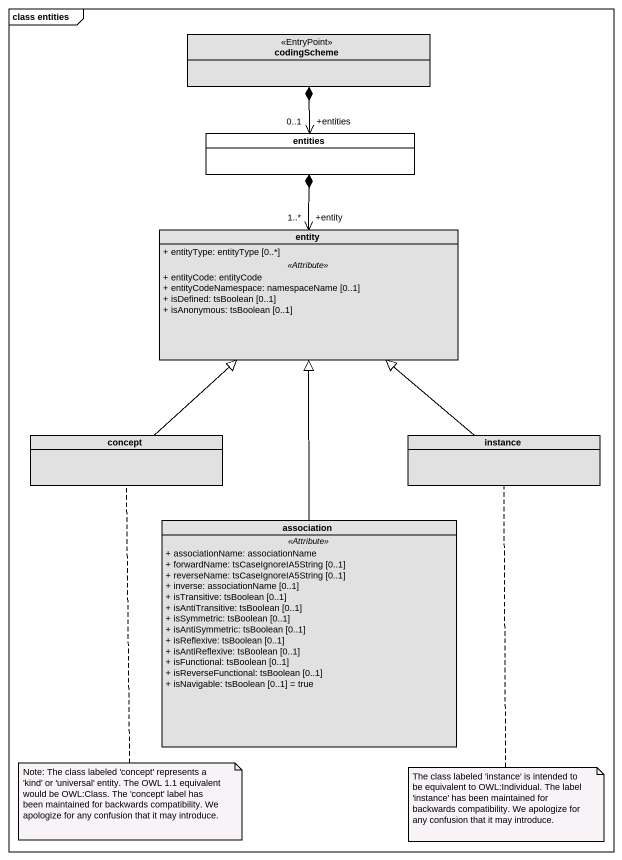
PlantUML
@startuml
mainframe class entities
hide circle
hide empty members
skinparam classAttributeIconSize 0
class codingScheme <<EntryPoint>> #E1E1E1
class entities #FFFFFF
class "entity" as entity_ #E1E1E1 {
  + entityType: entityType [0..*]
  .. <<Attribute>> ..
  + entityCode: entityCode
  + entityCodeNamespace: namespaceName [0..1]
  + isDefined: tsBoolean [0..1]
  + isAnonymous: tsBoolean [0..1]
}
class concept #E1E1E1
class instance #E1E1E1
class association #E1E1E1 {
  .. <<Attribute>> ..
  + associationName: associationName
  + forwardName: tsCaseIgnoreIA5String [0..1]
  + reverseName: tsCaseIgnoreIA5String [0..1]
  + inverse: associationName [0..1]
  + isTransitive: tsBoolean [0..1]
  + isAntiTransitive: tsBoolean [0..1]
  + isSymmetric: tsBoolean [0..1]
  + isAntiSymmetric: tsBoolean [0..1]
  + isReflexive: tsBoolean [0..1]
  + isAntiReflexive: tsBoolean [0..1]
  + isFunctional: tsBoolean [0..1]
  + isReverseFunctional: tsBoolean [0..1]
  + isNavigable: tsBoolean [0..1] = true
}
entities "+entities\n0..1" <-up-* codingScheme
entity_ "+entity\n1..*" <-up-* entities
concept -up-|> entity_
instance -up-|> entity_
association -up-|> entity_
note bottom of concept : Note: The class labeled 'concept' represents a 'kind' or 'universal' entity. The OWL 1.1 equivalent would be OWL:Class. The 'concept' label has been maintained for backwards compatibility. We apologize for any confusion that it may introduce.
note bottom of instance : The class labeled 'instance' is intended to be equivalent to OWL:Individual. The label 'instance' has been maintained for backwards compatibility. We apologize for any confusion that it may introduce.
@enduml
